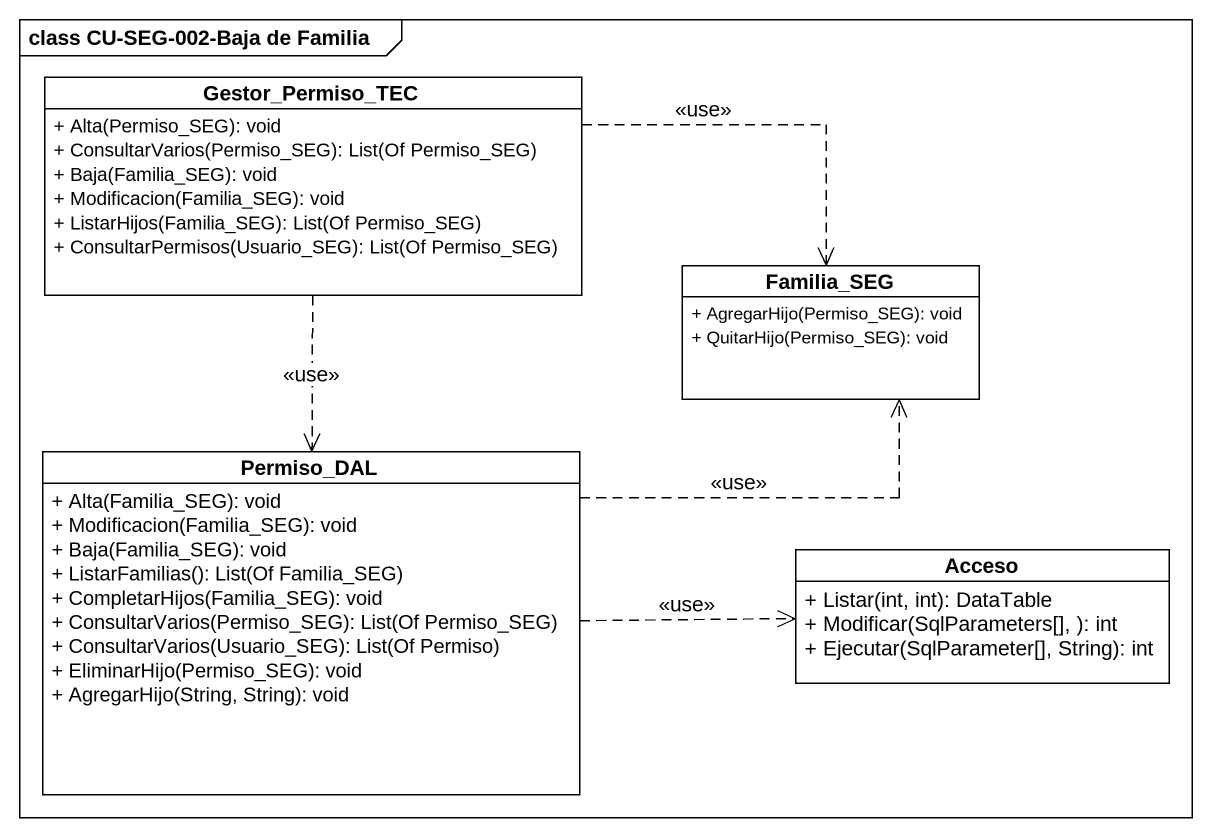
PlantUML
@startuml
mainframe class CU-SEG-002-Baja de Familia
hide circle
hide empty members
skinparam classAttributeIconSize 0
class Gestor_Permiso_TEC {
  + Alta(Permiso_SEG): void
  + ConsultarVarios(Permiso_SEG): List(Of Permiso_SEG)
  + Baja(Familia_SEG): void
  + Modificacion(Familia_SEG): void
  + ListarHijos(Familia_SEG): List(Of Permiso_SEG)
  + ConsultarPermisos(Usuario_SEG): List(Of Permiso_SEG)
}
class Familia_SEG {
  + AgregarHijo(Permiso_SEG): void
  + QuitarHijo(Permiso_SEG): void
}
class Permiso_DAL {
  + Alta(Familia_SEG): void
  + Modificacion(Familia_SEG): void
  + Baja(Familia_SEG): void
  + ListarFamilias(): List(Of Familia_SEG)
  + CompletarHijos(Familia_SEG): void
  + ConsultarVarios(Permiso_SEG): List(Of Permiso_SEG)
  + ConsultarVarios(Usuario_SEG): List(Of Permiso)
  + EliminarHijo(Permiso_SEG): void
  + AgregarHijo(String, String): void
}
class Acceso {
  + Listar(int, int): DataTable
  + Modificar(SqlParameters[], ): int
  + Ejecutar(SqlParameter[], String): int
}
Gestor_Permiso_TEC .right.> Familia_SEG : <<use>>
Gestor_Permiso_TEC ..> Permiso_DAL : <<use>>
Permiso_DAL .right.> Familia_SEG : <<use>>
Permiso_DAL .right.> Acceso : <<use>>
@enduml
